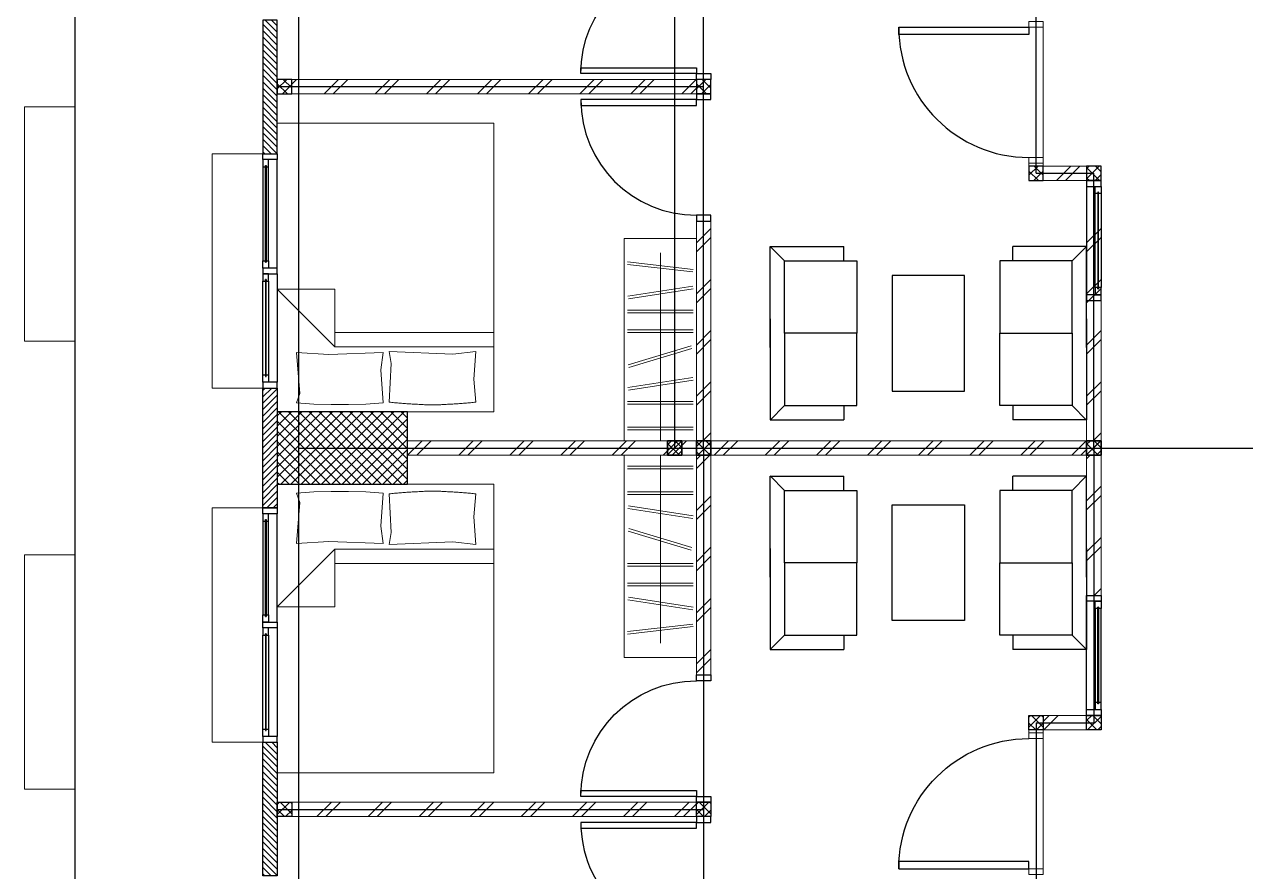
# Model space of a CAD drawing. Header units: millimetres. Extents: x -324 to 75, y -297 to 70.
# Drawn here: x -56.36 to -47.91, y 29.15 to 35.01 of the extents above; entities that cross this region are included whole.
import ezdxf

# ---------------------------------------------------------------- set-up
doc = ezdxf.new("R2010")
doc.units = ezdxf.units.MM
doc.layers.get('defpoints').update_dxf_attribs({"color": 1})
for name, color, linetype, lineweight in [('ars', 11, 'Continuous', 0), ('KOL', 1, 'Continuous', 30), ('KOLOM', 4, 'Continuous', 9), ('lan', 7, 'Continuous', 15), ('tem', 5, 'Continuous', 20)]:
    doc.layers.add(name, color=color, linetype=linetype, lineweight=lineweight)
doc.layers.add('as', color=1, linetype='Continuous', plot=False)
doc.layers.add('FURNITURE', color=68, linetype='Continuous')
doc.layers.add('Kusen', color=30, linetype='Continuous')
pattern_1 = [(135, (380.614583, 513.798277), (-0.0220970869, -0.0220970869), [])]
pattern_2 = [(45, (6.71, 57.08455), (-0.1767767, 0.1767767), []), (45, (6.7725, 57.08455), (-0.1767767, 0.1767767), [])]
pattern_3 = [(45, (3.915, 5.39455), (-0.1767767, 0.1767767), []), (45, (3.9775, 5.39455), (-0.1767767, 0.1767767), [])]

# ---------------------------------------------------------------- blocks, each defined once
blk = doc.blocks.new('T. J1')
at = {"layer": 'Kusen'}
for p, q in [((-0.7188, 0.1), (-0.0688, 0.1)), ((0.7212, 0.1), (0.0712, 0.1)), ((-0.0188, 0), (-0.7688, 0)), ((-0.0688, 0.06), (-0.7188, 0.06)), ((0.0212, 0), (0.7712, 0)), ((0.0712, 0.06), (0.7212, 0.06))]:
    blk.add_line(p, q, dxfattribs=at)
for points in [[(-0.8088, 0), (-0.7688, 0), (-0.7688, 0.1), (-0.8088, 0.1)], [(-0.0188, 0), (0.0212, 0), (0.0212, 0.1), (-0.0188, 0.1)], [(0.8112, 0), (0.7712, 0), (0.7712, 0.1), (0.8112, 0.1)]]:
    blk.add_lwpolyline(points, close=True, dxfattribs=at)
for points in [[(-0.7188, 0.0775), (-0.7188, 0.06), (-0.7688, 0.06), (-0.7688, 0.1), (-0.7188, 0.1), (-0.7188, 0.0825), (-0.7288, 0.0825), (-0.7288, 0.0775), (-0.7188, 0.0775)], [(-0.0688, 0.0775), (-0.0688, 0.06), (-0.0188, 0.06), (-0.0188, 0.1), (-0.0688, 0.1), (-0.0688, 0.0825), (-0.0588, 0.0825), (-0.0588, 0.0775), (-0.0688, 0.0775)], [(0.0712, 0.0775), (0.0712, 0.06), (0.0212, 0.06), (0.0212, 0.1), (0.0712, 0.1), (0.0712, 0.0825), (0.0612, 0.0825), (0.0612, 0.0775), (0.0712, 0.0775)], [(0.7212, 0.0775), (0.7212, 0.06), (0.7712, 0.06), (0.7712, 0.1), (0.7212, 0.1), (0.7212, 0.0825), (0.7312, 0.0825), (0.7312, 0.0775), (0.7212, 0.0775)]]:
    blk.add_lwpolyline(points, dxfattribs=at)
at = {"layer": 'Kusen', "color": 141}
for points in [[(-0.7288, 0.0775), (-0.0588, 0.0775), (-0.0588, 0.0825), (-0.7288, 0.0825)], [(0.7312, 0.0775), (0.0612, 0.0775), (0.0612, 0.0825), (0.7312, 0.0825)]]:
    blk.add_lwpolyline(points, close=True, dxfattribs=at)
blk = doc.blocks.new('P.80')
at = {"layer": 'Kusen'}
for points in [[(-69.8094, -74.8368), (-69.7694, -74.8368), (-69.7694, -74.0368), (-69.8094, -74.0368)], [(-70.6094, -74.9368), (-70.5694, -74.9368), (-70.5694, -74.8368), (-70.6094, -74.8368)], [(-69.7694, -74.9368), (-69.7294, -74.9368), (-69.7294, -74.8368), (-69.7694, -74.8368)]]:
    blk.add_lwpolyline(points, close=True, dxfattribs=at)
blk.add_arc((-69.7694, -74.8368), 0.8, 90, 180, dxfattribs=at)
blk = doc.blocks.new('K 10.10')
at = {"layer": 'ars'}
h = blk.add_hatch(dxfattribs=at)
h.set_pattern_fill('_USER', color=256, scale=0.05, angle=45, double=1, pattern_type=0)
h.set_pattern_definition([(45, (0, 0), (-0.035355339, 0.035355339), []), (135, (0, 0), (-0.035355339, -0.035355339), [])])
h.paths.add_polyline_path([(1560.5383, 1380.4069), (1560.6383, 1380.4069), (1560.6383, 1380.5069), (1560.5383, 1380.5069)])
at = {"layer": 'KOL'}
blk.add_lwpolyline([(1560.5383, 1380.4069), (1560.6383, 1380.4069), (1560.6383, 1380.5069), (1560.5383, 1380.5069)], close=True, dxfattribs=at)
blk = doc.blocks.new('P-90')
at = {"layer": 'Kusen'}
blk.add_lwpolyline([(374.6908, -21.5979), (374.7408, -21.5979), (374.7408, -22.4979), (374.6908, -22.4979)], close=True, dxfattribs=at)
at = {"layer": 'Kusen', "lineweight": 9}
for points in [[(373.8008, -22.4979), (373.8408, -22.4979), (373.8408, -22.5979), (373.8008, -22.5979)], [(374.7408, -22.4979), (374.7808, -22.4979), (374.7808, -22.5979), (374.7408, -22.5979)]]:
    blk.add_lwpolyline(points, close=True, dxfattribs=at)
at = {"layer": 'Kusen'}
blk.add_arc((374.7408, -22.4979), 0.9, 90, 180, dxfattribs=at)
blk = doc.blocks.new('BED1')
at = {"color": 0, "linetype": 'Continuous'}
for points in [[(1.9976, 0), (1.9976, 1.4976), (0, 1.4976), (0, 0), (1.9976, 0)], [(1.5484, 1.0993), (1.1489, 1.0993), (1.1489, 1.4976), (1.5484, 1.0993)], [(1.9346, 1.3656), (1.9443, 1.2458), (1.9467, 1.1259), (1.9467, 1.0061), (1.9443, 0.8862), (1.9346, 0.7663), (1.707, 0.7809), (1.586, 0.7663), (1.6017, 1.1404), (1.586, 1.3656), (1.8717, 1.3426), (1.9346, 1.3656)], [(1.4492, 1.0993), (1.4492, 0)], [(1.5484, 1.0993), (1.5484, 0)], [(1.9298, 0.1235), (1.7724, 0.138), (1.5799, 0.1235), (1.5981, 0.2833), (1.5799, 0.7228), (1.6634, 0.7094), (1.9298, 0.7228)], [(1.9298, 0.1235), (1.931, 0.1332), (1.9322, 0.1429), (1.9334, 0.1513), (1.9346, 0.161), (1.9346, 0.1707), (1.9358, 0.1804), (1.937, 0.1889), (1.9383, 0.1985), (1.9383, 0.2082), (1.9395, 0.2179), (1.9407, 0.2264), (1.9407, 0.2361), (1.9419, 0.2458), (1.9419, 0.2542), (1.9431, 0.2639), (1.9431, 0.2736), (1.9443, 0.2833), (1.9443, 0.2918), (1.9455, 0.3015), (1.9455, 0.3111), (1.9455, 0.3208), (1.9467, 0.3293), (1.9467, 0.339), (1.9467, 0.3487), (1.9467, 0.3584), (1.9479, 0.3668), (1.9479, 0.3765), (1.9479, 0.3862), (1.9479, 0.3959), (1.9479, 0.4044), (1.9479, 0.414), (1.9479, 0.4237), (1.9479, 0.4334), (1.9479, 0.4419), (1.9479, 0.4516), (1.9479, 0.4613), (1.9479, 0.4709), (1.9479, 0.4794), (1.9467, 0.4891), (1.9467, 0.4988), (1.9467, 0.5085), (1.9467, 0.5169), (1.9455, 0.5266), (1.9455, 0.5363), (1.9455, 0.546), (1.9443, 0.5545), (1.9443, 0.5642), (1.9431, 0.5738), (1.9431, 0.5835), (1.9419, 0.592), (1.9419, 0.6017), (1.9407, 0.6114), (1.9407, 0.6199), (1.9395, 0.6295), (1.9383, 0.6392), (1.9383, 0.6489), (1.937, 0.6574), (1.9358, 0.6671), (1.9346, 0.6768), (1.9346, 0.6864), (1.9334, 0.6949), (1.9322, 0.7046), (1.931, 0.7143), (1.9298, 0.7228)]]:
    blk.add_lwpolyline(points, dxfattribs=at)
blk = doc.blocks.new('LEMARI1')
for points in [[(0.6998, 0.4988), (-0.6998, 0.4988)], [(-0.6998, 0), (0.6998, 0), (0.6998, 0.4988), (-0.6998, 0.4988), (-0.6998, 0)], [(-0.5387, 0.4758), (-0.4855, 0.023)], [(-0.4685, 0.0254), (-0.5206, 0.477)], [(-0.3002, 0.4746), (-0.3705, 0.0242)], [(-0.3523, 0.0218), (-0.2821, 0.4709)], [(-0.2034, 0.477), (-0.2034, 0.0218)], [(-0.1852, 0.0218), (-0.1852, 0.477)], [(-0.0678, 0.477), (-0.0678, 0.0218)], [(-0.0496, 0.0218), (-0.0496, 0.477)], [(0.1755, 0.4722), (0.0436, 0.0363)], [(0.0605, 0.0315), (0.1937, 0.4673)], [(0.3317, 0.4746), (0.2627, 0.0242)], [(0.2797, 0.0218), (0.3499, 0.4709)], [(0.4286, 0.477), (0.4286, 0.0218)], [(0.4467, 0.0218), (0.4467, 0.477)], [(0.6053, 0.477), (0.6053, 0.0218)], [(0.6235, 0.0218), (0.6235, 0.477)], [(0.6998, 0.2494), (-0.5993, 0.2494)]]:
    blk.add_lwpolyline(points)
blk = doc.blocks.new('tamu02')
at = {"linetype": 'Continuous'}
for points in [[(-0.5005, 1.2448), (-0.5998, 1.3453)], [(0.1005, 1.3453), (-0.5985, 1.3453), (-0.5985, 0.8339)], [(-0.0993, 1.3453), (0.5998, 1.3453), (0.5998, 0.8339)], [(0.5005, 1.2448), (0.5998, 1.3453)], [(-0.4993, 0.7444), (0, 0.7444), (0, 1.2448), (-0.4993, 1.2448), (-0.4993, 0.7444)], [(0.5005, 0.7444), (0, 0.7444), (0, 1.2448), (0.5005, 1.2448), (0.5005, 0.7444)], [(-0.4993, 0.8339), (-0.5985, 0.8339)], [(0.5005, 0.8339), (0.5998, 0.8339)], [(-0.4993, -0.2444), (0, -0.2444), (0, -0.7448), (-0.4993, -0.7448), (-0.4993, -0.2444)], [(0.5005, -0.2444), (0, -0.2444), (0, -0.7448), (0.5005, -0.7448), (0.5005, -0.2444)], [(0.1005, -0.8453), (-0.5985, -0.8453), (-0.5985, -0.3339)], [(-0.4993, -0.3339), (-0.5985, -0.3339)], [(-0.0993, -0.8453), (0.5998, -0.8453), (0.5998, -0.3339)], [(0.5005, -0.3339), (0.5998, -0.3339)], [(-0.5005, -0.7448), (-0.5998, -0.8453)], [(0.5005, -0.7448), (0.5998, -0.8453)]]:
    blk.add_lwpolyline(points, dxfattribs=at)
blk.add_lwpolyline([(0.4, 0.5), (0.4, 0), (-0.4, 0), (-0.4, 0.5), (0.4, 0.5)])
blk = doc.blocks.new('T. J2')
at = {"layer": 'Kusen'}
for p, q in [((-0.3692, 0.1), (0.2808, 0.1)), ((-0.4192, 0), (0.3308, 0)), ((0.2808, 0.06), (-0.3692, 0.06))]:
    blk.add_line(p, q, dxfattribs=at)
for points in [[(-0.4592, 0), (-0.4192, 0), (-0.4192, 0.1), (-0.4592, 0.1)], [(0.3308, 0), (0.3708, 0), (0.3708, 0.1), (0.3308, 0.1)]]:
    blk.add_lwpolyline(points, close=True, dxfattribs=at)
for points in [[(-0.3692, 0.0775), (-0.3692, 0.06), (-0.4192, 0.06), (-0.4192, 0.1), (-0.3692, 0.1), (-0.3692, 0.0825), (-0.3792, 0.0825), (-0.3792, 0.0775), (-0.3692, 0.0775)], [(0.2808, 0.0775), (0.2808, 0.06), (0.3308, 0.06), (0.3308, 0.1), (0.2808, 0.1), (0.2808, 0.0825), (0.2908, 0.0825), (0.2908, 0.0775), (0.2808, 0.0775)]]:
    blk.add_lwpolyline(points, dxfattribs=at)
at = {"layer": 'Kusen', "color": 141}
blk.add_lwpolyline([(-0.3792, 0.0775), (0.2908, 0.0775), (0.2908, 0.0825), (-0.3792, 0.0825)], close=True, dxfattribs=at)
blk = doc.blocks.new('typikal-1a')
at = {"layer": 'as'}
for p, q in [((0, 5.5), (1.9, 5.5)), ((1.9, 5.1), (1.9, 5.5)), ((1.9, 5.1), (3, 5.1)), ((0, 2.8), (6.2, 2.8)), ((2.5, -0.15), (2.5, 2.8))]:
    blk.add_line(p, q, dxfattribs=at)
at = {"layer": 'KOL'}
blk.add_lwpolyline([(2.035, -0.15), (2.96, -0.15), (2.96, -0.25), (2.035, -0.25)], close=True, dxfattribs=at)
at = {"layer": 'lan'}
blk.add_line((2.91, 5.15), (2.01, 5.15), dxfattribs=at)
at = {"layer": 'tem'}
for points in [[(1.02, 5.45), (0.05, 5.45), (0.05, 5.55), (1.02, 5.55)], [(0.05, 2.85), (-0.05, 2.85), (-0.05, 5.45), (0.05, 5.45)], [(1.95, 5.45), (1.85, 5.45), (1.85, 5.15), (1.95, 5.15)], [(1.97, 5.15), (1.95, 5.15), (1.95, 5.05), (1.97, 5.05)], [(1.57, 2.75), (0.05, 2.75), (0.05, 2.85), (1.57, 2.85)], [(0.05, 2.75), (-0.05, 2.75), (-0.05, 0.75), (0.05, 0.75)], [(2.45, 2.75), (2.55, 2.75), (2.55, -0.05), (2.45, -0.05)]]:
    blk.add_lwpolyline(points, close=True, dxfattribs=at)
at = {"layer": 'ars', "rotation": 180}
for name, p in [('LEMARI1', (0.7498, 2.75)), ('BED1', (2.2476, 1.3476))]:
    blk.add_blockref(name, p, dxfattribs=at)
at = {"layer": 'FURNITURE'}
blk.add_blockref('tamu02', (0.7934, 4.1047), dxfattribs=at)
at = {"layer": 'KOLOM', "extrusion": (0, 0, -1), "zscale": -1}
for p in [(-1560.5883, -1374.9569), (-1562.4883, -1374.9569), (-1562.4883, -1375.3569), (-1560.5883, -1377.6569), (-1563.0883, -1377.6569), (-1563.0883, -1380.5569)]:
    blk.add_blockref('K 10.10', p, dxfattribs=at)
at = {"layer": 'Kusen', "xscale": -1}
blk.add_blockref('T. J2', (1.3908, 5.45), dxfattribs=at)
at = {"layer": 'Kusen', "xscale": -1, "rotation": 180}
for name, p in [('P-90', (-371.8308, -17.4479)), ('P.80', (72.1794, -72.0868)), ('T. J1', (1.2238, -0.15))]:
    blk.add_blockref(name, p, dxfattribs=at)
at = {"layer": 'Kusen', "rotation": 180}
blk.add_blockref('P.80', (-67.1794, -72.0868), dxfattribs=at)
blk = doc.blocks.new("k2'")
at = {"layer": 'ars'}
h = blk.add_hatch(dxfattribs=at)
h.set_pattern_fill('_USER', color=256, scale=0.05, angle=45, double=1, pattern_type=0)
h.set_pattern_definition([(45, (0, -4.95), (-0.03535534, 0.03535534), []), (135, (0, -4.95), (-0.03535534, -0.03535534), [])])
h.paths.add_polyline_path([(-0.25, -0.45), (0.25, -0.45), (0.25, 0.45), (-0.25, 0.45)])
at = {"layer": 'KOL'}
blk.add_lwpolyline([(-0.25, -0.45), (0.25, -0.45), (0.25, 0.45), (-0.25, 0.45)], close=True, dxfattribs=at)
blk = doc.blocks.new('A-2')
at = {"layer": 'ars'}
h = blk.add_hatch(dxfattribs=at)
h.set_pattern_fill('ANSI31', color=256, scale=0.25, angle=90, style=0)
h.set_pattern_definition(pattern_1)
h.paths.add_polyline_path([(-1.99, 36.3545), (-1.99, 37.2795), (-2.09, 37.2795), (-2.09, 36.3545)])
h = blk.add_hatch(dxfattribs=at)
h.set_pattern_fill('TEMBOK', color=256, scale=0.25)
h.set_pattern_definition(pattern_3)
h.paths.add_polyline_path([(-1.89, 36.7695), (0.91, 36.7695), (0.91, 36.8695), (-1.89, 36.8695)])
h = blk.add_hatch(dxfattribs=at)
h.set_pattern_fill('TEMBOK', color=256, scale=0.25)
h.set_pattern_definition([(45, (-1.485, 25.79455), (-0.1767767, 0.1767767), []), (45, (-1.4225, 25.79455), (-0.1767767, 0.1767767), [])])
h.paths.add_polyline_path([(3.61, 36.2695), (3.31, 36.2695), (3.31, 36.1695), (3.61, 36.1695)])
h = blk.add_hatch(dxfattribs=at)
h.set_pattern_fill('TEMBOK', color=256, scale=0.25)
h.set_pattern_definition([(45, (-6.34016, -11.29545), (-0.1767767, 0.1767767), []), (45, (-6.27766, -11.29545), (-0.1767767, 0.1767767), [])])
h.paths.add_polyline_path([(0.91, 34.3695), (1.01, 34.3695), (1.01, 35.8895), (0.91, 35.8895)])
h = blk.add_hatch(dxfattribs=at)
h.set_pattern_fill('TEMBOK', color=256, scale=0.25)
h.set_pattern_definition([(45, (-3.64016, -11.29545), (-0.1767767, 0.1767767), []), (45, (-3.57766, -11.29545), (-0.1767767, 0.1767767), [])])
h.paths.add_polyline_path([(3.61, 34.3695), (3.71, 34.3695), (3.71, 35.8895), (3.61, 35.8895)])
h = blk.add_hatch(dxfattribs=at)
h.set_pattern_fill('ANSI31', color=256, scale=0.25, angle=90, style=0)
h.set_pattern_definition([(45, (-342.189584, 523.64727), (0.0220970869, -0.0220970869), [])])
h.paths.add_polyline_path([(-2.09, 33.9045), (-2.09, 34.7345), (-1.99, 34.7345), (-1.99, 33.9045)])
h = blk.add_hatch(dxfattribs=at)
h.set_pattern_fill('TEMBOK', color=256, scale=0.25)
h.set_pattern_definition(pattern_2)
h.paths.add_polyline_path([(-1.09, 34.3695), (-1.09, 34.2695), (0.91, 34.2695), (0.91, 34.3695)])
h = blk.add_hatch(dxfattribs=at)
h.set_pattern_fill('TEMBOK', color=256, scale=0.25)
h.set_pattern_definition(pattern_2)
h.paths.add_polyline_path([(3.61, 34.3695), (3.61, 34.2695), (1.01, 34.2695), (1.01, 34.3695)])
h = blk.add_hatch(dxfattribs=at)
h.set_pattern_fill('TEMBOK', color=256, scale=0.25)
h.set_pattern_definition([(45, (4.01, 70.03455), (-0.1767767, 0.1767767), []), (45, (4.0725, 70.03455), (-0.1767767, 0.1767767), [])])
h.paths.add_polyline_path([(1.01, 34.2695), (1.01, 32.7495), (0.91, 32.7495), (0.91, 34.2695)])
h = blk.add_hatch(dxfattribs=at)
h.set_pattern_fill('TEMBOK', color=256, scale=0.25)
h.set_pattern_definition([(45, (-3.64016, -22.62546), (-0.1767767, 0.1767767), []), (45, (-3.57766, -22.62546), (-0.1767767, 0.1767767), [])])
h.paths.add_polyline_path([(3.61, 33.2995), (3.71, 33.2995), (3.71, 34.2695), (3.61, 34.2695)])
h = blk.add_hatch(dxfattribs=at)
h.set_pattern_fill('TEMBOK', color=256, scale=0.25)
h.set_pattern_definition([(45, (-1.485, 17.19455), (-0.1767767, 0.1767767), []), (45, (-1.4225, 17.19455), (-0.1767767, 0.1767767), [])])
h.paths.add_polyline_path([(3.61, 32.4695), (3.31, 32.4695), (3.31, 32.3695), (3.61, 32.3695)])
h = blk.add_hatch(dxfattribs=at)
h.set_pattern_fill('ANSI31', color=256, scale=0.25, angle=90, style=0)
h.set_pattern_definition(pattern_1)
h.paths.add_polyline_path([(-1.99, 32.2845), (-1.99, 31.3595), (-2.09, 31.3595), (-2.09, 32.2845)])
h = blk.add_hatch(dxfattribs=at)
h.set_pattern_fill('TEMBOK', color=256, scale=0.25)
h.set_pattern_definition(pattern_3)
h.paths.add_polyline_path([(-1.89, 31.8695), (0.91, 31.8695), (0.91, 31.7695), (-1.89, 31.7695)])
blk.add_line((-3.39, 40.7695), (-3.39, 15.4695))
at = {"layer": 'as'}
for p, q in [((-1.84, 15.7195), (-1.84, 40.5195)), ((-1.84, 34.3195), (11.26, 34.3195))]:
    blk.add_line(p, q, dxfattribs=at)
at = {"layer": 'KOL'}
blk.add_line((0.76, 34.3195), (0.76, 40.5195), dxfattribs=at)
blk.add_lwpolyline([(-2.09, 33.9045), (-2.09, 34.7345), (-1.99, 34.7345), (-1.99, 33.9045)], close=True, dxfattribs=at)
at = {"layer": 'lan'}
for p, q in [((-3.39, 36.6795), (-3.74, 36.6795)), ((-3.74, 36.6795), (-3.74, 35.0595)), ((-2.44, 34.7345), (-2.44, 36.3545)), ((-2.09, 36.3545), (-2.44, 36.3545)), ((-3.74, 35.0595), (-3.39, 35.0595)), ((-2.09, 34.7345), (-2.44, 34.7345)), ((-2.09, 33.9045), (-2.44, 33.9045)), ((-2.44, 33.9045), (-2.44, 32.2845)), ((-3.39, 33.5795), (-3.74, 33.5795)), ((-3.74, 33.5795), (-3.74, 31.9595)), ((-2.09, 32.2845), (-2.44, 32.2845)), ((-3.74, 31.9595), (-3.39, 31.9595))]:
    blk.add_line(p, q, dxfattribs=at)
at = {"layer": 'tem', "ltscale": 2}
for points in [[(3.61, 34.2695), (3.61, 34.3695), (0.81, 34.3695), (0.81, 34.2695)], [(3.61, 34.3695), (3.61, 34.2695), (0.81, 34.2695), (0.81, 34.3695)]]:
    blk.add_lwpolyline(points, close=True, dxfattribs=at)
at = {"layer": 'KOL', "rotation": 90}
blk.add_blockref("k2'", (-1.54, 34.3195), dxfattribs=at)
at = {"layer": 'KOLOM', "extrusion": (0, 0, -1), "zscale": -1, "rotation": 90}
for p in [(1379.6969, -1526.2688), (1376.7969, -1526.2688), (1376.7969, -1526.2688)]:
    blk.add_blockref('K 10.10', p, dxfattribs=at)
at = {"layer": 'KOLOM', "extrusion": (0, 0, -1), "xscale": -1, "zscale": -1, "rotation": 90}
for p in [(1379.6969, 1594.9079), (1376.7969, 1594.9079)]:
    blk.add_blockref('K 10.10', p, dxfattribs=at)
at = {"layer": 'lan', "xscale": -1, "rotation": 270}
blk.add_blockref('typikal-1a', (-1.84, 34.3195), dxfattribs=at)
at = {"layer": 'lan', "rotation": 270}
blk.add_blockref('typikal-1a', (-1.84, 34.3195), dxfattribs=at)

msp = doc.modelspace()

# ---------------------------------------------------------------- block references
at = {"layer": 'defpoints'}
msp.add_blockref('A-2', (-52.6163, -2.2441), dxfattribs=at)

doc.saveas('drawing.dxf')
